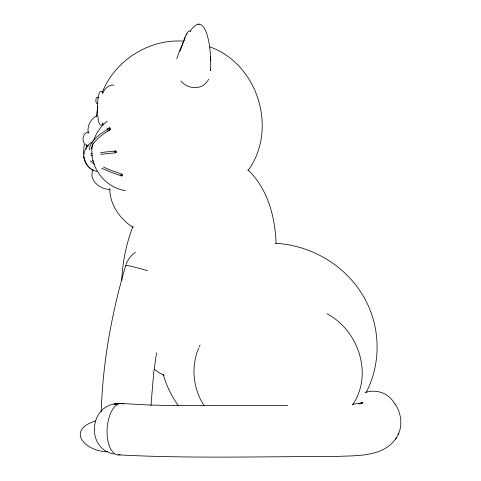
<?xml version="1.0" encoding="UTF-8"?>
<svg xmlns="http://www.w3.org/2000/svg" width="481" height="481" viewBox="0 0 481 481"><rect width="100%" height="100%" fill="white"/><g stroke="black" fill="none" stroke-linecap="round" stroke-linejoin="round"><path stroke-width="0.72" d="M83.225 155.591L83.544 157.846L84.446 158.85M101.196 411.814C102.772 362.241 111.712 313.053 125.697 265.518M121.777 280.489C122.505 261.892 126.317 243.386 133.117 226.058M150.968 405.441L153.734 372.462L156.535 352.801M86.201 149.02L86.628 144.781M96.254 116.673L97.847 106.427M89.171 149.164C91.162 139.087 101.401 133.484 109.163 128.072L107.161 129.323L109.337 127.934M90.951 149.17L92.737 144.42L92.538 144.709C97.066 138.179 103.782 133.568 110.383 129.353L107.786 130.982L110.209 129.485A0.89 0.788 58.7 0 0 110.179 128A0.89 0.788 58.7 0 0 108.965 128.619A0.89 0.788 58.7 0 0 110.203 129.491M92.923 143.44C87.464 164.791 103.956 187.38 125.337 190.68M84.452 152.218C85.48 147.763 88.534 143.843 92.599 141.763M180.05 51.226L184.457 38.636M398.214 434.397C402.952 424.669 400.926 412.824 395.129 403.992M176.828 58.79L179.575 50.733L183.958 41.005M93.561 140.975C95.917 133.123 100.854 126.124 107.335 121.122M126.076 264.376C127.808 259.548 131.06 255.249 135.329 252.381M198.755 348.034C190.704 366.678 193.079 389.075 204.287 405.916M93.007 169.871C88.318 180.327 100.301 189.628 109.987 189.448M102.297 92.256C115.043 60.341 149.218 38.672 183.568 41.168M184.782 37.879L186.387 34.506M184.181 39.274L185.035 37.29M199.266 346.837L200.096 345.045M102.375 93.633C104.389 89.147 108.508 84.355 113.955 85.125M103.181 123.695C97.661 131.036 97.541 110.558 97.402 108.303C97.541 106.048 97.661 85.57 103.181 92.911M366.191 392.364C382.058 362.025 380.435 323.611 362.331 294.582C344.089 264.484 310.233 245.039 275.222 243.284M118.23 454.858C190.584 458.748 263.113 456.403 335.54 456.529C356.343 455.291 383.513 457.665 396.482 437.656M395.845 438.864L398.863 433.165M186.67 33.983C187.205 32.69 189.346 29.461 190.716 31.692M186.153 34.945L186.881 33.586M184.235 40.506L185.053 39.009M207.738 80.79L208.646 79.239M352.657 404.816C373.376 374.2 358.489 330.621 327.08 313.732M247.919 170.839C278.198 129.401 258.056 64.057 209.722 46.801M190.229 30.928C206.283 8.496 210.456 48.87 210.642 58.351M207.383 81.271C201.371 90.368 187.277 89.117 180.934 81.055M87.001 146.603L87.53 145.911M97.95 103.601C94.721 104.605 95.46 94.835 98.34 97.691M96.97 115.813C90.59 118.759 86.833 126.269 88.294 133.141M359.8 403.938L362.289 402.753L358.856 403.806L363.077 402.831L352.513 404.25M95.316 421.007C65.163 430.687 86.135 451.996 107.618 451.653M116.564 403.661C88.546 406.072 86.303 449.098 114.051 454.082M90.632 153.83L92.328 153.547M91.288 155.489L90.963 155.549L92.328 155.333M198.088 24.164L198.467 24.11M198.551 24.098L198.857 24.062M100.595 152.543L115.59 150.992M100.607 154.329L115.855 152.76M119.667 403.589L114.135 404.142L121.428 403.469L147.859 404.978L170.31 405.525L287.602 405.489M88.979 132.101C83.568 131.896 81.62 139.111 84.091 143.085M88.492 145.935L85.51 144.805M85.353 143.939L84.349 143.837L83.345 153.74L84.446 153.848M96.994 171.416C89.67 170.202 83.898 163.257 84.037 155.838M121.471 175.92L111.929 172.595L101.75 168.254M121.879 174.182L112.53 170.911L103.523 167.123M164.171 375.282L159.037 372.613L154.347 369.354M92.568 169.895L91.204 169.096M133.093 227.459C119.943 219.029 109.698 204.557 109.782 188.516M94.559 164.274L90.218 160.774M90.536 168.639L89.268 167.604M92.358 160.371L93.356 161.219M248.022 169.925C267.737 188.75 275.198 216.991 276.1 243.452M88.672 167.039L85.624 162.752L84.211 158.195M178.247 405.507C171.446 396.049 166.294 385.401 163.125 374.188M103.301 124.759L102.375 122.974M210.678 59.253L210.618 70.797L210.57 69.655M210.576 56.836L210.744 60.816M365.085 392.544A25.746 24.621 -39.8 0 1 394.961 404.341M120.208 454.599A25.746 12.56 -86.3 0 1 107.155 428.24A25.746 12.56 -86.3 0 1 123.611 404.04M89.304 149.819A0.89 0.872 1.8 0 1 89.55 149.621M83.959 154.611A1.19 0.884 5.8 0 1 83.369 153.613A1.19 0.884 5.8 0 1 84.446 152.964M125.884 265.783A24.759 1.383 16.8 0 1 147.541 270.695M122.15 175.685A0.89 0.77 -72.4 0 0 121.946 174.206A0.89 0.77 -72.4 0 0 120.893 175.258A0.89 0.77 -72.4 0 0 122.15 175.685M115.001 151.485A0.89 0.794 84.4 0 0 115.795 152.766A0.89 0.794 84.4 0 0 116.372 151.377A0.89 0.794 84.4 0 0 115.001 151.485"/></g></svg>
